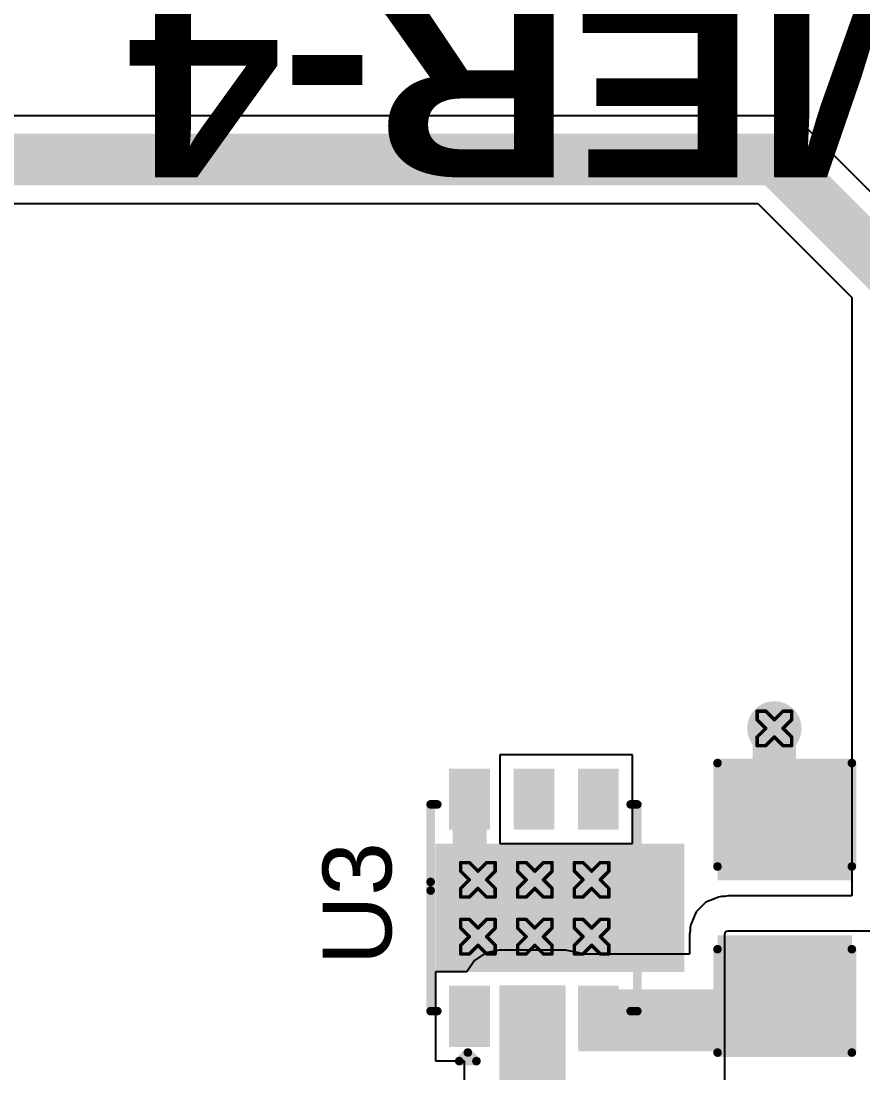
# Model space of a CAD drawing. Header units: inches. Extents: x 0 to 212, y 0 to 208.
# Drawn here: x 5.548 to 6.036, y 3.016 to 3.627 of the extents above; entities that cross this region are included whole.
import ezdxf

# ---------------------------------------------------------------- set-up
doc = ezdxf.new("R2010")
doc.units = ezdxf.units.IN
doc.header["$MEASUREMENT"] = 0
for name, color, linetype in [('Bottom Layer', 5, 'Continuous'), ('Bottom Solder', 6, 'Continuous'), ('Drill Drawing', 1, 'Continuous'), ('Top Layer', 1, 'Continuous'), ('Top Overlay', 2, 'Continuous'), ('Top Paste', 8, 'Continuous'), ('Top Solder', 216, 'Continuous'), ('Via Holes', 16, 'Continuous')]:
    doc.layers.add(name, color=color, linetype=linetype)
doc.styles.add('Arial', font='', dxfattribs={"height": 0.2})
doc.styles.add('Arial Black_Bold', font='', dxfattribs={"height": 0.2})
doc.styles.get('Arial').set_extended_font_data('Arial')
doc.styles.get('Arial Black_Bold').set_extended_font_data('Arial Black', bold=True)

# ---------------------------------------------------------------- blocks, each defined once
blk = doc.blocks.new('DFN_6_3_3__14')
at = {"layer": 'Top Layer'}
for points in [[(-0.04725, 0.04724), (-0.04725, 0.02756), (-0.07874, 0.02756), (-0.07874, 0.04724)], [(0.03051, 0.04528), (0.03051, -0.04528), (-0.03052, -0.04528), (-0.03052, 0.04528)], [(0.07874, 0.04724), (0.07874, 0.02756), (0.04725, 0.02756), (0.04725, 0.04724)], [(-0.04725, 0.00984), (-0.04725, -0.00984), (-0.07874, -0.00984), (-0.07874, 0.00984)], [(0.07874, 0.00984), (0.07874, -0.00984), (0.04725, -0.00984), (0.04725, 0.00984)], [(-0.04725, -0.02756), (-0.04725, -0.04724), (-0.07874, -0.04724), (-0.07874, -0.02756)], [(0.07874, -0.02756), (0.07874, -0.04724), (0.04725, -0.04724), (0.04725, -0.02756)]]:
    blk.add_hatch(color=1, dxfattribs=at).paths.add_polyline_path(points)
at = {"layer": 'Top Paste'}
for points in [[(-0.04725, 0.04724), (-0.04725, 0.02756), (-0.07874, 0.02756), (-0.07874, 0.04724)], [(0.03051, 0.04528), (0.03051, -0.04528), (-0.03052, -0.04528), (-0.03052, 0.04528)], [(0.07874, 0.04724), (0.07874, 0.02756), (0.04725, 0.02756), (0.04725, 0.04724)], [(-0.04725, 0.00984), (-0.04725, -0.00984), (-0.07874, -0.00984), (-0.07874, 0.00984)], [(0.07874, 0.00984), (0.07874, -0.00984), (0.04725, -0.00984), (0.04725, 0.00984)], [(-0.04725, -0.02756), (-0.04725, -0.04724), (-0.07874, -0.04724), (-0.07874, -0.02756)], [(0.07874, -0.02756), (0.07874, -0.04724), (0.04725, -0.04724), (0.04725, -0.02756)]]:
    blk.add_hatch(color=8, dxfattribs=at).paths.add_polyline_path(points)
at = {"layer": 'Top Solder'}
for points in [[(-0.04525, 0.04924), (-0.04525, 0.02556), (-0.08074, 0.02556), (-0.08074, 0.04924)], [(0.08074, 0.04924), (0.08074, 0.02556), (0.04525, 0.02556), (0.04525, 0.04924)], [(0.03251, 0.04728), (0.03251, -0.04728), (-0.03252, -0.04728), (-0.03252, 0.04728)], [(-0.04525, 0.01184), (-0.04525, -0.01184), (-0.08074, -0.01184), (-0.08074, 0.01184)], [(0.08074, 0.01184), (0.08074, -0.01184), (0.04525, -0.01184), (0.04525, 0.01184)], [(-0.04525, -0.02556), (-0.04525, -0.04924), (-0.08074, -0.04924), (-0.08074, -0.02556)], [(0.08074, -0.02556), (0.08074, -0.04924), (0.04525, -0.04924), (0.04525, -0.02556)]]:
    blk.add_hatch(color=216, dxfattribs=at).paths.add_polyline_path(points)
at = {"layer": 'Top Overlay'}
for points in [[(-0.06, 0.06, 0.005, 0.005, 0), (0.015, 0.06, 0.005, 0.005, 0)], [(-0.06, 0.06, 0.005, 0.005, 0), (-0.06, 0.05615, 0.005, 0.005, 0)], [(0.01, 0.06, 0.005, 0.005, 0), (0.06, 0.06, 0.005, 0.005, 0)], [(0.06, 0.06, 0.005, 0.005, 0), (0.06, 0.05615, 0.005, 0.005, 0)], [(-0.089, 0.0434, 0.005, 0.005, 0), (-0.08399, 0.0384, 0.005, 0.005, 0)], [(-0.089, 0.0434, 0.005, 0.005, 0), (-0.089, 0.0334, 0.005, 0.005, 0)], [(-0.08399, 0.0384, 0.005, 0.005, 0), (-0.089, 0.0334, 0.005, 0.005, 0)], [(-0.06, -0.05614, 0.005, 0.005, 0), (-0.06, -0.06, 0.005, 0.005, 0)], [(0.06, -0.05614, 0.005, 0.005, 0), (0.06, -0.06, 0.005, 0.005, 0)], [(-0.06, -0.06, 0.005, 0.005, 0), (0.06, -0.06, 0.005, 0.005, 0)]]:
    blk.add_lwpolyline(points, format="xyseb", dxfattribs=at)
for points in [[(-0.06125, 0.06, 0.0025, 0.0025, 1), (-0.05875, 0.06, 0.0025, 0.0025, 1)], [(-0.06125, 0.06, 0.0025, 0.0025, 1), (-0.05875, 0.06, 0.0025, 0.0025, 1)], [(0.00875, 0.06, 0.0025, 0.0025, 1), (0.01125, 0.06, 0.0025, 0.0025, 1)], [(0.01375, 0.06, 0.0025, 0.0025, 1), (0.01625, 0.06, 0.0025, 0.0025, 1)], [(0.05875, 0.06, 0.0025, 0.0025, 1), (0.06125, 0.06, 0.0025, 0.0025, 1)], [(0.05875, 0.06, 0.0025, 0.0025, 1), (0.06125, 0.06, 0.0025, 0.0025, 1)], [(-0.06125, 0.05615, 0.0025, 0.0025, 1), (-0.05875, 0.05615, 0.0025, 0.0025, 1)], [(0.05875, 0.05615, 0.0025, 0.0025, 1), (0.06125, 0.05615, 0.0025, 0.0025, 1)], [(-0.09025, 0.0434, 0.0025, 0.0025, 1), (-0.08775, 0.0434, 0.0025, 0.0025, 1)], [(-0.09025, 0.0434, 0.0025, 0.0025, 1), (-0.08775, 0.0434, 0.0025, 0.0025, 1)], [(-0.08524, 0.0384, 0.0025, 0.0025, 1), (-0.08274, 0.0384, 0.0025, 0.0025, 1)], [(-0.08524, 0.0384, 0.0025, 0.0025, 1), (-0.08274, 0.0384, 0.0025, 0.0025, 1)], [(-0.09025, 0.0334, 0.0025, 0.0025, 1), (-0.08775, 0.0334, 0.0025, 0.0025, 1)], [(-0.09025, 0.0334, 0.0025, 0.0025, 1), (-0.08775, 0.0334, 0.0025, 0.0025, 1)], [(-0.06125, -0.05614, 0.0025, 0.0025, 1), (-0.05875, -0.05614, 0.0025, 0.0025, 1)], [(0.05875, -0.05614, 0.0025, 0.0025, 1), (0.06125, -0.05614, 0.0025, 0.0025, 1)], [(-0.06125, -0.06, 0.0025, 0.0025, 1), (-0.05875, -0.06, 0.0025, 0.0025, 1)], [(-0.06125, -0.06, 0.0025, 0.0025, 1), (-0.05875, -0.06, 0.0025, 0.0025, 1)], [(0.05875, -0.06, 0.0025, 0.0025, 1), (0.06125, -0.06, 0.0025, 0.0025, 1)], [(0.05875, -0.06, 0.0025, 0.0025, 1), (0.06125, -0.06, 0.0025, 0.0025, 1)]]:
    blk.add_lwpolyline(points, format="xyseb", close=True, dxfattribs=at)
blk = doc.blocks.new('C___1206_130')
at = {"layer": 'Top Layer'}
for points in [[(-0.08, 0.035), (-0.02, 0.035), (-0.02, -0.035), (-0.08, -0.035)], [(0.02, 0.035), (0.08, 0.035), (0.08, -0.035), (0.02, -0.035)]]:
    blk.add_hatch(color=1, dxfattribs=at).paths.add_polyline_path(points)
at = {"layer": 'Top Paste'}
for points in [[(-0.08, 0.035), (-0.02, 0.035), (-0.02, -0.035), (-0.08, -0.035)], [(0.02, 0.035), (0.08, 0.035), (0.08, -0.035), (0.02, -0.035)]]:
    blk.add_hatch(color=8, dxfattribs=at).paths.add_polyline_path(points)
at = {"layer": 'Top Solder'}
for points in [[(-0.084, 0.039), (-0.016, 0.039), (-0.016, -0.039), (-0.084, -0.039)], [(0.016, 0.039), (0.084, 0.039), (0.084, -0.039), (0.016, -0.039)]]:
    blk.add_hatch(color=216, dxfattribs=at).paths.add_polyline_path(points)
at = {"layer": 'Top Overlay'}
for points in [[(-0.024, 0.039, 0.005, 0.005, 0), (-0.084, 0.039, 0.005, 0.005, 0)], [(-0.084, -0.039, 0.005, 0.005, 0), (-0.084, 0.039, 0.005, 0.005, 0)], [(0.084, 0.039, 0.005, 0.005, 0), (0.024, 0.039, 0.005, 0.005, 0)], [(0.084, -0.039, 0.005, 0.005, 0), (0.084, 0.039, 0.005, 0.005, 0)], [(-0.024, -0.039, 0.005, 0.005, 0), (-0.084, -0.039, 0.005, 0.005, 0)], [(0.084, -0.039, 0.005, 0.005, 0), (0.024, -0.039, 0.005, 0.005, 0)]]:
    blk.add_lwpolyline(points, format="xyseb", dxfattribs=at)
for points in [[(-0.08525, 0.039, 0.0025, 0.0025, 1), (-0.08275, 0.039, 0.0025, 0.0025, 1)], [(-0.08525, 0.039, 0.0025, 0.0025, 1), (-0.08275, 0.039, 0.0025, 0.0025, 1)], [(-0.02525, 0.039, 0.0025, 0.0025, 1), (-0.02275, 0.039, 0.0025, 0.0025, 1)], [(0.02275, 0.039, 0.0025, 0.0025, 1), (0.02525, 0.039, 0.0025, 0.0025, 1)], [(0.08275, 0.039, 0.0025, 0.0025, 1), (0.08525, 0.039, 0.0025, 0.0025, 1)], [(0.08275, 0.039, 0.0025, 0.0025, 1), (0.08525, 0.039, 0.0025, 0.0025, 1)], [(-0.08525, -0.039, 0.0025, 0.0025, 1), (-0.08275, -0.039, 0.0025, 0.0025, 1)], [(-0.08525, -0.039, 0.0025, 0.0025, 1), (-0.08275, -0.039, 0.0025, 0.0025, 1)], [(-0.02525, -0.039, 0.0025, 0.0025, 1), (-0.02275, -0.039, 0.0025, 0.0025, 1)], [(0.02275, -0.039, 0.0025, 0.0025, 1), (0.02525, -0.039, 0.0025, 0.0025, 1)], [(0.08275, -0.039, 0.0025, 0.0025, 1), (0.08525, -0.039, 0.0025, 0.0025, 1)], [(0.08275, -0.039, 0.0025, 0.0025, 1), (0.08525, -0.039, 0.0025, 0.0025, 1)]]:
    blk.add_lwpolyline(points, format="xyseb", close=True, dxfattribs=at)

msp = doc.modelspace()

# ---------------------------------------------------------------- hatches: boundary and pattern name
at = {"layer": 'Bottom Layer'}
h = msp.add_hatch(color=5, dxfattribs=at)
edge = h.paths.add_edge_path()
edge.add_arc((5.985, 3.21635), 0.01181, 0, 360)
h = msp.add_hatch(color=5, dxfattribs=at)
edge = h.paths.add_edge_path()
edge.add_arc((5.81293, 3.12847), 0.01181, 0, 360)
h = msp.add_hatch(color=5, dxfattribs=at)
edge = h.paths.add_edge_path()
edge.add_arc((5.84593, 3.12847), 0.01181, 0, 360)
h = msp.add_hatch(color=5, dxfattribs=at)
edge = h.paths.add_edge_path()
edge.add_arc((5.87893, 3.12847), 0.01181, 0, 360)
h = msp.add_hatch(color=5, dxfattribs=at)
edge = h.paths.add_edge_path()
edge.add_arc((5.81293, 3.09547), 0.01181, 0, 360)
h = msp.add_hatch(color=5, dxfattribs=at)
edge = h.paths.add_edge_path()
edge.add_arc((5.84593, 3.09547), 0.01181, 0, 360)
h = msp.add_hatch(color=5, dxfattribs=at)
edge = h.paths.add_edge_path()
edge.add_arc((5.87893, 3.09547), 0.01181, 0, 360)
at = {"layer": 'Bottom Solder'}
h = msp.add_hatch(color=6, dxfattribs=at)
edge = h.paths.add_edge_path()
edge.add_arc((5.985, 3.21635), 0.01581, 0, 360)
h = msp.add_hatch(color=6, dxfattribs=at)
edge = h.paths.add_edge_path()
edge.add_arc((5.81293, 3.12847), 0.01581, 0, 360)
h = msp.add_hatch(color=6, dxfattribs=at)
edge = h.paths.add_edge_path()
edge.add_arc((5.84593, 3.12847), 0.01581, 0, 360)
h = msp.add_hatch(color=6, dxfattribs=at)
edge = h.paths.add_edge_path()
edge.add_arc((5.87893, 3.12847), 0.01581, 0, 360)
h = msp.add_hatch(color=6, dxfattribs=at)
edge = h.paths.add_edge_path()
edge.add_arc((5.81293, 3.09547), 0.01581, 0, 360)
h = msp.add_hatch(color=6, dxfattribs=at)
edge = h.paths.add_edge_path()
edge.add_arc((5.84593, 3.09547), 0.01581, 0, 360)
h = msp.add_hatch(color=6, dxfattribs=at)
edge = h.paths.add_edge_path()
edge.add_arc((5.87893, 3.09547), 0.01581, 0, 360)
at = {"layer": 'Top Layer'}
h = msp.add_hatch(color=1, dxfattribs=at)
edge = h.paths.add_edge_path()
edge.add_arc((5.985, 3.21635), 0.01181, 0, 360)
for points in [[(5.81788, 3.08172), (5.81788, 3.19098), (5.79819, 3.19098), (5.79819, 3.08172)], [(5.93277, 3.07499), (5.93277, 3.14949), (5.78819, 3.14949), (5.78819, 3.07499)], [(5.86383, 2.82973), (5.86383, 3.06725), (5.82526, 3.06725), (5.82526, 2.82973)], [(6.02, 3.02888), (6.02, 3.06499), (5.87111, 3.06499), (5.87111, 3.02888)]]:
    msp.add_hatch(color=1, dxfattribs=at).paths.add_polyline_path(points)
h = msp.add_hatch(color=1, dxfattribs=at)
edge = h.paths.add_edge_path()
edge.add_arc((5.81293, 3.12847), 0.01181, 0, 360)
h = msp.add_hatch(color=1, dxfattribs=at)
edge = h.paths.add_edge_path()
edge.add_arc((5.84593, 3.12847), 0.01181, 0, 360)
h = msp.add_hatch(color=1, dxfattribs=at)
edge = h.paths.add_edge_path()
edge.add_arc((5.87893, 3.12847), 0.01181, 0, 360)
h = msp.add_hatch(color=1, dxfattribs=at)
edge = h.paths.add_edge_path()
edge.add_arc((5.81293, 3.09547), 0.01181, 0, 360)
h = msp.add_hatch(color=1, dxfattribs=at)
edge = h.paths.add_edge_path()
edge.add_arc((5.84593, 3.09547), 0.01181, 0, 360)
h = msp.add_hatch(color=1, dxfattribs=at)
edge = h.paths.add_edge_path()
edge.add_arc((5.87893, 3.09547), 0.01181, 0, 360)
at = {"layer": 'Top Solder'}
h = msp.add_hatch(color=216, dxfattribs=at)
edge = h.paths.add_edge_path()
edge.add_arc((5.985, 3.21635), 0.01581, 0, 360)
h = msp.add_hatch(color=216, dxfattribs=at)
edge = h.paths.add_edge_path()
edge.add_arc((5.81293, 3.12847), 0.01581, 0, 360)
h = msp.add_hatch(color=216, dxfattribs=at)
edge = h.paths.add_edge_path()
edge.add_arc((5.84593, 3.12847), 0.01581, 0, 360)
h = msp.add_hatch(color=216, dxfattribs=at)
edge = h.paths.add_edge_path()
edge.add_arc((5.87893, 3.12847), 0.01581, 0, 360)
h = msp.add_hatch(color=216, dxfattribs=at)
edge = h.paths.add_edge_path()
edge.add_arc((5.81293, 3.09547), 0.01581, 0, 360)
h = msp.add_hatch(color=216, dxfattribs=at)
edge = h.paths.add_edge_path()
edge.add_arc((5.84593, 3.09547), 0.01581, 0, 360)
h = msp.add_hatch(color=216, dxfattribs=at)
edge = h.paths.add_edge_path()
edge.add_arc((5.87893, 3.09547), 0.01581, 0, 360)
at = {"layer": 'Via Holes'}
h = msp.add_hatch(color=7, dxfattribs=at)
edge = h.paths.add_edge_path()
edge.add_arc((5.985, 3.21635), 0.00591, 0, 360)
h = msp.add_hatch(color=7, dxfattribs=at)
edge = h.paths.add_edge_path()
edge.add_arc((5.81293, 3.12847), 0.00591, 0, 360)
h = msp.add_hatch(color=7, dxfattribs=at)
edge = h.paths.add_edge_path()
edge.add_arc((5.84593, 3.12847), 0.00591, 0, 360)
h = msp.add_hatch(color=7, dxfattribs=at)
edge = h.paths.add_edge_path()
edge.add_arc((5.87893, 3.12847), 0.00591, 0, 360)
h = msp.add_hatch(color=7, dxfattribs=at)
edge = h.paths.add_edge_path()
edge.add_arc((5.81293, 3.09547), 0.00591, 0, 360)
h = msp.add_hatch(color=7, dxfattribs=at)
edge = h.paths.add_edge_path()
edge.add_arc((5.84593, 3.09547), 0.00591, 0, 360)
h = msp.add_hatch(color=7, dxfattribs=at)
edge = h.paths.add_edge_path()
edge.add_arc((5.87893, 3.09547), 0.00591, 0, 360)

# ---------------------------------------------------------------- linework, layer by layer
at = {"layer": 'Drill Drawing'}
for points in [[(5.975, 3.22135, 0.002, 0.002, 0), (5.975, 3.22635, 0.002, 0.002, 0)], [(5.975, 3.22635, 0.002, 0.002, 0), (5.98, 3.22635, 0.002, 0.002, 0)], [(5.98, 3.22635, 0.002, 0.002, 0), (5.985, 3.22135, 0.002, 0.002, 0)], [(5.985, 3.22135, 0.002, 0.002, 0), (5.99, 3.22635, 0.002, 0.002, 0)], [(5.99, 3.22635, 0.002, 0.002, 0), (5.995, 3.22635, 0.002, 0.002, 0)], [(5.995, 3.22135, 0.002, 0.002, 0), (5.995, 3.22635, 0.002, 0.002, 0)], [(5.975, 3.22135, 0.002, 0.002, 0), (5.98, 3.21635, 0.002, 0.002, 0)], [(5.99, 3.21635, 0.002, 0.002, 0), (5.995, 3.22135, 0.002, 0.002, 0)], [(5.975, 3.21135, 0.002, 0.002, 0), (5.98, 3.21635, 0.002, 0.002, 0)], [(5.975, 3.20635, 0.002, 0.002, 0), (5.975, 3.21135, 0.002, 0.002, 0)], [(5.98, 3.20635, 0.002, 0.002, 0), (5.985, 3.21135, 0.002, 0.002, 0)], [(5.985, 3.21135, 0.002, 0.002, 0), (5.99, 3.20635, 0.002, 0.002, 0)], [(5.99, 3.21635, 0.002, 0.002, 0), (5.995, 3.21135, 0.002, 0.002, 0)], [(5.995, 3.20635, 0.002, 0.002, 0), (5.995, 3.21135, 0.002, 0.002, 0)], [(5.975, 3.20635, 0.002, 0.002, 0), (5.98, 3.20635, 0.002, 0.002, 0)], [(5.99, 3.20635, 0.002, 0.002, 0), (5.995, 3.20635, 0.002, 0.002, 0)], [(5.80293, 3.13347, 0.002, 0.002, 0), (5.80293, 3.13847, 0.002, 0.002, 0)], [(5.80293, 3.13847, 0.002, 0.002, 0), (5.80793, 3.13847, 0.002, 0.002, 0)], [(5.80793, 3.13847, 0.002, 0.002, 0), (5.81293, 3.13347, 0.002, 0.002, 0)], [(5.81293, 3.13347, 0.002, 0.002, 0), (5.81793, 3.13847, 0.002, 0.002, 0)], [(5.81793, 3.13847, 0.002, 0.002, 0), (5.82293, 3.13847, 0.002, 0.002, 0)], [(5.82293, 3.13347, 0.002, 0.002, 0), (5.82293, 3.13847, 0.002, 0.002, 0)], [(5.83593, 3.13347, 0.002, 0.002, 0), (5.83593, 3.13847, 0.002, 0.002, 0)], [(5.83593, 3.13847, 0.002, 0.002, 0), (5.84093, 3.13847, 0.002, 0.002, 0)], [(5.84093, 3.13847, 0.002, 0.002, 0), (5.84593, 3.13347, 0.002, 0.002, 0)], [(5.84593, 3.13347, 0.002, 0.002, 0), (5.85093, 3.13847, 0.002, 0.002, 0)], [(5.85093, 3.13847, 0.002, 0.002, 0), (5.85593, 3.13847, 0.002, 0.002, 0)], [(5.85593, 3.13347, 0.002, 0.002, 0), (5.85593, 3.13847, 0.002, 0.002, 0)], [(5.86893, 3.13347, 0.002, 0.002, 0), (5.86893, 3.13847, 0.002, 0.002, 0)], [(5.86893, 3.13847, 0.002, 0.002, 0), (5.87393, 3.13847, 0.002, 0.002, 0)], [(5.87393, 3.13847, 0.002, 0.002, 0), (5.87893, 3.13347, 0.002, 0.002, 0)], [(5.87893, 3.13347, 0.002, 0.002, 0), (5.88393, 3.13847, 0.002, 0.002, 0)], [(5.88393, 3.13847, 0.002, 0.002, 0), (5.88893, 3.13847, 0.002, 0.002, 0)], [(5.88893, 3.13347, 0.002, 0.002, 0), (5.88893, 3.13847, 0.002, 0.002, 0)], [(5.80293, 3.13347, 0.002, 0.002, 0), (5.80793, 3.12847, 0.002, 0.002, 0)], [(5.81793, 3.12847, 0.002, 0.002, 0), (5.82293, 3.13347, 0.002, 0.002, 0)], [(5.83593, 3.13347, 0.002, 0.002, 0), (5.84093, 3.12847, 0.002, 0.002, 0)], [(5.85093, 3.12847, 0.002, 0.002, 0), (5.85593, 3.13347, 0.002, 0.002, 0)], [(5.86893, 3.13347, 0.002, 0.002, 0), (5.87393, 3.12847, 0.002, 0.002, 0)], [(5.88393, 3.12847, 0.002, 0.002, 0), (5.88893, 3.13347, 0.002, 0.002, 0)], [(5.80293, 3.12347, 0.002, 0.002, 0), (5.80793, 3.12847, 0.002, 0.002, 0)], [(5.81793, 3.12847, 0.002, 0.002, 0), (5.82293, 3.12347, 0.002, 0.002, 0)], [(5.83593, 3.12347, 0.002, 0.002, 0), (5.84093, 3.12847, 0.002, 0.002, 0)], [(5.85093, 3.12847, 0.002, 0.002, 0), (5.85593, 3.12347, 0.002, 0.002, 0)], [(5.86893, 3.12347, 0.002, 0.002, 0), (5.87393, 3.12847, 0.002, 0.002, 0)], [(5.88393, 3.12847, 0.002, 0.002, 0), (5.88893, 3.12347, 0.002, 0.002, 0)], [(5.80293, 3.11847, 0.002, 0.002, 0), (5.80293, 3.12347, 0.002, 0.002, 0)], [(5.80793, 3.11847, 0.002, 0.002, 0), (5.81293, 3.12347, 0.002, 0.002, 0)], [(5.81293, 3.12347, 0.002, 0.002, 0), (5.81793, 3.11847, 0.002, 0.002, 0)], [(5.82293, 3.11847, 0.002, 0.002, 0), (5.82293, 3.12347, 0.002, 0.002, 0)], [(5.83593, 3.11847, 0.002, 0.002, 0), (5.83593, 3.12347, 0.002, 0.002, 0)], [(5.84093, 3.11847, 0.002, 0.002, 0), (5.84593, 3.12347, 0.002, 0.002, 0)], [(5.84593, 3.12347, 0.002, 0.002, 0), (5.85093, 3.11847, 0.002, 0.002, 0)], [(5.85593, 3.11847, 0.002, 0.002, 0), (5.85593, 3.12347, 0.002, 0.002, 0)], [(5.86893, 3.11847, 0.002, 0.002, 0), (5.86893, 3.12347, 0.002, 0.002, 0)], [(5.87393, 3.11847, 0.002, 0.002, 0), (5.87893, 3.12347, 0.002, 0.002, 0)], [(5.87893, 3.12347, 0.002, 0.002, 0), (5.88393, 3.11847, 0.002, 0.002, 0)], [(5.88893, 3.11847, 0.002, 0.002, 0), (5.88893, 3.12347, 0.002, 0.002, 0)], [(5.80293, 3.11847, 0.002, 0.002, 0), (5.80793, 3.11847, 0.002, 0.002, 0)], [(5.81793, 3.11847, 0.002, 0.002, 0), (5.82293, 3.11847, 0.002, 0.002, 0)], [(5.83593, 3.11847, 0.002, 0.002, 0), (5.84093, 3.11847, 0.002, 0.002, 0)], [(5.85093, 3.11847, 0.002, 0.002, 0), (5.85593, 3.11847, 0.002, 0.002, 0)], [(5.86893, 3.11847, 0.002, 0.002, 0), (5.87393, 3.11847, 0.002, 0.002, 0)], [(5.88393, 3.11847, 0.002, 0.002, 0), (5.88893, 3.11847, 0.002, 0.002, 0)], [(5.80293, 3.10047, 0.002, 0.002, 0), (5.80293, 3.10547, 0.002, 0.002, 0)], [(5.80293, 3.10547, 0.002, 0.002, 0), (5.80793, 3.10547, 0.002, 0.002, 0)], [(5.80293, 3.10047, 0.002, 0.002, 0), (5.80793, 3.09547, 0.002, 0.002, 0)], [(5.80793, 3.10547, 0.002, 0.002, 0), (5.81293, 3.10047, 0.002, 0.002, 0)], [(5.81293, 3.10047, 0.002, 0.002, 0), (5.81793, 3.10547, 0.002, 0.002, 0)], [(5.81793, 3.10547, 0.002, 0.002, 0), (5.82293, 3.10547, 0.002, 0.002, 0)], [(5.81793, 3.09547, 0.002, 0.002, 0), (5.82293, 3.10047, 0.002, 0.002, 0)], [(5.82293, 3.10047, 0.002, 0.002, 0), (5.82293, 3.10547, 0.002, 0.002, 0)], [(5.83593, 3.10047, 0.002, 0.002, 0), (5.83593, 3.10547, 0.002, 0.002, 0)], [(5.83593, 3.10547, 0.002, 0.002, 0), (5.84093, 3.10547, 0.002, 0.002, 0)], [(5.83593, 3.10047, 0.002, 0.002, 0), (5.84093, 3.09547, 0.002, 0.002, 0)], [(5.84093, 3.10547, 0.002, 0.002, 0), (5.84593, 3.10047, 0.002, 0.002, 0)], [(5.84593, 3.10047, 0.002, 0.002, 0), (5.85093, 3.10547, 0.002, 0.002, 0)], [(5.85093, 3.10547, 0.002, 0.002, 0), (5.85593, 3.10547, 0.002, 0.002, 0)], [(5.85093, 3.09547, 0.002, 0.002, 0), (5.85593, 3.10047, 0.002, 0.002, 0)], [(5.85593, 3.10047, 0.002, 0.002, 0), (5.85593, 3.10547, 0.002, 0.002, 0)], [(5.86893, 3.10047, 0.002, 0.002, 0), (5.86893, 3.10547, 0.002, 0.002, 0)], [(5.86893, 3.10547, 0.002, 0.002, 0), (5.87393, 3.10547, 0.002, 0.002, 0)], [(5.86893, 3.10047, 0.002, 0.002, 0), (5.87393, 3.09547, 0.002, 0.002, 0)], [(5.87393, 3.10547, 0.002, 0.002, 0), (5.87893, 3.10047, 0.002, 0.002, 0)], [(5.87893, 3.10047, 0.002, 0.002, 0), (5.88393, 3.10547, 0.002, 0.002, 0)], [(5.88393, 3.10547, 0.002, 0.002, 0), (5.88893, 3.10547, 0.002, 0.002, 0)], [(5.88393, 3.09547, 0.002, 0.002, 0), (5.88893, 3.10047, 0.002, 0.002, 0)], [(5.88893, 3.10047, 0.002, 0.002, 0), (5.88893, 3.10547, 0.002, 0.002, 0)], [(5.80293, 3.09047, 0.002, 0.002, 0), (5.80793, 3.09547, 0.002, 0.002, 0)], [(5.81793, 3.09547, 0.002, 0.002, 0), (5.82293, 3.09047, 0.002, 0.002, 0)], [(5.83593, 3.09047, 0.002, 0.002, 0), (5.84093, 3.09547, 0.002, 0.002, 0)], [(5.85093, 3.09547, 0.002, 0.002, 0), (5.85593, 3.09047, 0.002, 0.002, 0)], [(5.86893, 3.09047, 0.002, 0.002, 0), (5.87393, 3.09547, 0.002, 0.002, 0)], [(5.88393, 3.09547, 0.002, 0.002, 0), (5.88893, 3.09047, 0.002, 0.002, 0)], [(5.80293, 3.08547, 0.002, 0.002, 0), (5.80293, 3.09047, 0.002, 0.002, 0)], [(5.80793, 3.08547, 0.002, 0.002, 0), (5.81293, 3.09047, 0.002, 0.002, 0)], [(5.81293, 3.09047, 0.002, 0.002, 0), (5.81793, 3.08547, 0.002, 0.002, 0)], [(5.82293, 3.08547, 0.002, 0.002, 0), (5.82293, 3.09047, 0.002, 0.002, 0)], [(5.83593, 3.08547, 0.002, 0.002, 0), (5.83593, 3.09047, 0.002, 0.002, 0)], [(5.84093, 3.08547, 0.002, 0.002, 0), (5.84593, 3.09047, 0.002, 0.002, 0)], [(5.84593, 3.09047, 0.002, 0.002, 0), (5.85093, 3.08547, 0.002, 0.002, 0)], [(5.85593, 3.08547, 0.002, 0.002, 0), (5.85593, 3.09047, 0.002, 0.002, 0)], [(5.86893, 3.08547, 0.002, 0.002, 0), (5.86893, 3.09047, 0.002, 0.002, 0)], [(5.87393, 3.08547, 0.002, 0.002, 0), (5.87893, 3.09047, 0.002, 0.002, 0)], [(5.87893, 3.09047, 0.002, 0.002, 0), (5.88393, 3.08547, 0.002, 0.002, 0)], [(5.88893, 3.08547, 0.002, 0.002, 0), (5.88893, 3.09047, 0.002, 0.002, 0)], [(5.80293, 3.08547, 0.002, 0.002, 0), (5.80793, 3.08547, 0.002, 0.002, 0)], [(5.81793, 3.08547, 0.002, 0.002, 0), (5.82293, 3.08547, 0.002, 0.002, 0)], [(5.83593, 3.08547, 0.002, 0.002, 0), (5.84093, 3.08547, 0.002, 0.002, 0)], [(5.85093, 3.08547, 0.002, 0.002, 0), (5.85593, 3.08547, 0.002, 0.002, 0)], [(5.86893, 3.08547, 0.002, 0.002, 0), (5.87393, 3.08547, 0.002, 0.002, 0)], [(5.88393, 3.08547, 0.002, 0.002, 0), (5.88893, 3.08547, 0.002, 0.002, 0)]]:
    msp.add_lwpolyline(points, format="xyseb", dxfattribs=at)
for points in [[(5.9745, 3.22635, 0.001, 0.001, 1), (5.9755, 3.22635, 0.001, 0.001, 1)], [(5.9745, 3.22635, 0.001, 0.001, 1), (5.9755, 3.22635, 0.001, 0.001, 1)], [(5.9795, 3.22635, 0.001, 0.001, 1), (5.9805, 3.22635, 0.001, 0.001, 1)], [(5.9795, 3.22635, 0.001, 0.001, 1), (5.9805, 3.22635, 0.001, 0.001, 1)], [(5.9895, 3.22635, 0.001, 0.001, 1), (5.9905, 3.22635, 0.001, 0.001, 1)], [(5.9895, 3.22635, 0.001, 0.001, 1), (5.9905, 3.22635, 0.001, 0.001, 1)], [(5.9945, 3.22635, 0.001, 0.001, 1), (5.9955, 3.22635, 0.001, 0.001, 1)], [(5.9945, 3.22635, 0.001, 0.001, 1), (5.9955, 3.22635, 0.001, 0.001, 1)], [(5.9745, 3.22135, 0.001, 0.001, 1), (5.9755, 3.22135, 0.001, 0.001, 1)], [(5.9745, 3.22135, 0.001, 0.001, 1), (5.9755, 3.22135, 0.001, 0.001, 1)], [(5.9845, 3.22135, 0.001, 0.001, 1), (5.9855, 3.22135, 0.001, 0.001, 1)], [(5.9845, 3.22135, 0.001, 0.001, 1), (5.9855, 3.22135, 0.001, 0.001, 1)], [(5.9945, 3.22135, 0.001, 0.001, 1), (5.9955, 3.22135, 0.001, 0.001, 1)], [(5.9945, 3.22135, 0.001, 0.001, 1), (5.9955, 3.22135, 0.001, 0.001, 1)], [(5.9745, 3.21135, 0.001, 0.001, 1), (5.9755, 3.21135, 0.001, 0.001, 1)], [(5.9745, 3.21135, 0.001, 0.001, 1), (5.9755, 3.21135, 0.001, 0.001, 1)], [(5.9795, 3.21635, 0.001, 0.001, 1), (5.9805, 3.21635, 0.001, 0.001, 1)], [(5.9795, 3.21635, 0.001, 0.001, 1), (5.9805, 3.21635, 0.001, 0.001, 1)], [(5.9845, 3.21135, 0.001, 0.001, 1), (5.9855, 3.21135, 0.001, 0.001, 1)], [(5.9845, 3.21135, 0.001, 0.001, 1), (5.9855, 3.21135, 0.001, 0.001, 1)], [(5.9895, 3.21635, 0.001, 0.001, 1), (5.9905, 3.21635, 0.001, 0.001, 1)], [(5.9895, 3.21635, 0.001, 0.001, 1), (5.9905, 3.21635, 0.001, 0.001, 1)], [(5.9945, 3.21135, 0.001, 0.001, 1), (5.9955, 3.21135, 0.001, 0.001, 1)], [(5.9945, 3.21135, 0.001, 0.001, 1), (5.9955, 3.21135, 0.001, 0.001, 1)], [(5.9745, 3.20635, 0.001, 0.001, 1), (5.9755, 3.20635, 0.001, 0.001, 1)], [(5.9745, 3.20635, 0.001, 0.001, 1), (5.9755, 3.20635, 0.001, 0.001, 1)], [(5.9795, 3.20635, 0.001, 0.001, 1), (5.9805, 3.20635, 0.001, 0.001, 1)], [(5.9795, 3.20635, 0.001, 0.001, 1), (5.9805, 3.20635, 0.001, 0.001, 1)], [(5.9895, 3.20635, 0.001, 0.001, 1), (5.9905, 3.20635, 0.001, 0.001, 1)], [(5.9895, 3.20635, 0.001, 0.001, 1), (5.9905, 3.20635, 0.001, 0.001, 1)], [(5.9945, 3.20635, 0.001, 0.001, 1), (5.9955, 3.20635, 0.001, 0.001, 1)], [(5.9945, 3.20635, 0.001, 0.001, 1), (5.9955, 3.20635, 0.001, 0.001, 1)], [(5.80243, 3.13847, 0.001, 0.001, 1), (5.80343, 3.13847, 0.001, 0.001, 1)], [(5.80243, 3.13847, 0.001, 0.001, 1), (5.80343, 3.13847, 0.001, 0.001, 1)], [(5.80743, 3.13847, 0.001, 0.001, 1), (5.80843, 3.13847, 0.001, 0.001, 1)], [(5.80743, 3.13847, 0.001, 0.001, 1), (5.80843, 3.13847, 0.001, 0.001, 1)], [(5.81743, 3.13847, 0.001, 0.001, 1), (5.81843, 3.13847, 0.001, 0.001, 1)], [(5.81743, 3.13847, 0.001, 0.001, 1), (5.81843, 3.13847, 0.001, 0.001, 1)], [(5.82243, 3.13847, 0.001, 0.001, 1), (5.82343, 3.13847, 0.001, 0.001, 1)], [(5.82243, 3.13847, 0.001, 0.001, 1), (5.82343, 3.13847, 0.001, 0.001, 1)], [(5.83543, 3.13847, 0.001, 0.001, 1), (5.83643, 3.13847, 0.001, 0.001, 1)], [(5.83543, 3.13847, 0.001, 0.001, 1), (5.83643, 3.13847, 0.001, 0.001, 1)], [(5.84043, 3.13847, 0.001, 0.001, 1), (5.84143, 3.13847, 0.001, 0.001, 1)], [(5.84043, 3.13847, 0.001, 0.001, 1), (5.84143, 3.13847, 0.001, 0.001, 1)], [(5.85043, 3.13847, 0.001, 0.001, 1), (5.85143, 3.13847, 0.001, 0.001, 1)], [(5.85043, 3.13847, 0.001, 0.001, 1), (5.85143, 3.13847, 0.001, 0.001, 1)], [(5.85543, 3.13847, 0.001, 0.001, 1), (5.85643, 3.13847, 0.001, 0.001, 1)], [(5.85543, 3.13847, 0.001, 0.001, 1), (5.85643, 3.13847, 0.001, 0.001, 1)], [(5.86843, 3.13847, 0.001, 0.001, 1), (5.86943, 3.13847, 0.001, 0.001, 1)], [(5.86843, 3.13847, 0.001, 0.001, 1), (5.86943, 3.13847, 0.001, 0.001, 1)], [(5.87343, 3.13847, 0.001, 0.001, 1), (5.87443, 3.13847, 0.001, 0.001, 1)], [(5.87343, 3.13847, 0.001, 0.001, 1), (5.87443, 3.13847, 0.001, 0.001, 1)], [(5.88343, 3.13847, 0.001, 0.001, 1), (5.88443, 3.13847, 0.001, 0.001, 1)], [(5.88343, 3.13847, 0.001, 0.001, 1), (5.88443, 3.13847, 0.001, 0.001, 1)], [(5.88843, 3.13847, 0.001, 0.001, 1), (5.88943, 3.13847, 0.001, 0.001, 1)], [(5.88843, 3.13847, 0.001, 0.001, 1), (5.88943, 3.13847, 0.001, 0.001, 1)], [(5.80243, 3.13347, 0.001, 0.001, 1), (5.80343, 3.13347, 0.001, 0.001, 1)], [(5.80243, 3.13347, 0.001, 0.001, 1), (5.80343, 3.13347, 0.001, 0.001, 1)], [(5.81243, 3.13347, 0.001, 0.001, 1), (5.81343, 3.13347, 0.001, 0.001, 1)], [(5.81243, 3.13347, 0.001, 0.001, 1), (5.81343, 3.13347, 0.001, 0.001, 1)], [(5.82243, 3.13347, 0.001, 0.001, 1), (5.82343, 3.13347, 0.001, 0.001, 1)], [(5.82243, 3.13347, 0.001, 0.001, 1), (5.82343, 3.13347, 0.001, 0.001, 1)], [(5.83543, 3.13347, 0.001, 0.001, 1), (5.83643, 3.13347, 0.001, 0.001, 1)], [(5.83543, 3.13347, 0.001, 0.001, 1), (5.83643, 3.13347, 0.001, 0.001, 1)], [(5.84543, 3.13347, 0.001, 0.001, 1), (5.84643, 3.13347, 0.001, 0.001, 1)], [(5.84543, 3.13347, 0.001, 0.001, 1), (5.84643, 3.13347, 0.001, 0.001, 1)], [(5.85543, 3.13347, 0.001, 0.001, 1), (5.85643, 3.13347, 0.001, 0.001, 1)], [(5.85543, 3.13347, 0.001, 0.001, 1), (5.85643, 3.13347, 0.001, 0.001, 1)], [(5.86843, 3.13347, 0.001, 0.001, 1), (5.86943, 3.13347, 0.001, 0.001, 1)], [(5.86843, 3.13347, 0.001, 0.001, 1), (5.86943, 3.13347, 0.001, 0.001, 1)], [(5.87843, 3.13347, 0.001, 0.001, 1), (5.87943, 3.13347, 0.001, 0.001, 1)], [(5.87843, 3.13347, 0.001, 0.001, 1), (5.87943, 3.13347, 0.001, 0.001, 1)], [(5.88843, 3.13347, 0.001, 0.001, 1), (5.88943, 3.13347, 0.001, 0.001, 1)], [(5.88843, 3.13347, 0.001, 0.001, 1), (5.88943, 3.13347, 0.001, 0.001, 1)], [(5.80743, 3.12847, 0.001, 0.001, 1), (5.80843, 3.12847, 0.001, 0.001, 1)], [(5.80743, 3.12847, 0.001, 0.001, 1), (5.80843, 3.12847, 0.001, 0.001, 1)], [(5.81743, 3.12847, 0.001, 0.001, 1), (5.81843, 3.12847, 0.001, 0.001, 1)], [(5.81743, 3.12847, 0.001, 0.001, 1), (5.81843, 3.12847, 0.001, 0.001, 1)], [(5.84043, 3.12847, 0.001, 0.001, 1), (5.84143, 3.12847, 0.001, 0.001, 1)], [(5.84043, 3.12847, 0.001, 0.001, 1), (5.84143, 3.12847, 0.001, 0.001, 1)], [(5.85043, 3.12847, 0.001, 0.001, 1), (5.85143, 3.12847, 0.001, 0.001, 1)], [(5.85043, 3.12847, 0.001, 0.001, 1), (5.85143, 3.12847, 0.001, 0.001, 1)], [(5.87343, 3.12847, 0.001, 0.001, 1), (5.87443, 3.12847, 0.001, 0.001, 1)], [(5.87343, 3.12847, 0.001, 0.001, 1), (5.87443, 3.12847, 0.001, 0.001, 1)], [(5.88343, 3.12847, 0.001, 0.001, 1), (5.88443, 3.12847, 0.001, 0.001, 1)], [(5.88343, 3.12847, 0.001, 0.001, 1), (5.88443, 3.12847, 0.001, 0.001, 1)], [(5.80243, 3.12347, 0.001, 0.001, 1), (5.80343, 3.12347, 0.001, 0.001, 1)], [(5.80243, 3.12347, 0.001, 0.001, 1), (5.80343, 3.12347, 0.001, 0.001, 1)], [(5.81243, 3.12347, 0.001, 0.001, 1), (5.81343, 3.12347, 0.001, 0.001, 1)], [(5.81243, 3.12347, 0.001, 0.001, 1), (5.81343, 3.12347, 0.001, 0.001, 1)], [(5.82243, 3.12347, 0.001, 0.001, 1), (5.82343, 3.12347, 0.001, 0.001, 1)], [(5.82243, 3.12347, 0.001, 0.001, 1), (5.82343, 3.12347, 0.001, 0.001, 1)], [(5.83543, 3.12347, 0.001, 0.001, 1), (5.83643, 3.12347, 0.001, 0.001, 1)], [(5.83543, 3.12347, 0.001, 0.001, 1), (5.83643, 3.12347, 0.001, 0.001, 1)], [(5.84543, 3.12347, 0.001, 0.001, 1), (5.84643, 3.12347, 0.001, 0.001, 1)], [(5.84543, 3.12347, 0.001, 0.001, 1), (5.84643, 3.12347, 0.001, 0.001, 1)], [(5.85543, 3.12347, 0.001, 0.001, 1), (5.85643, 3.12347, 0.001, 0.001, 1)], [(5.85543, 3.12347, 0.001, 0.001, 1), (5.85643, 3.12347, 0.001, 0.001, 1)], [(5.86843, 3.12347, 0.001, 0.001, 1), (5.86943, 3.12347, 0.001, 0.001, 1)], [(5.86843, 3.12347, 0.001, 0.001, 1), (5.86943, 3.12347, 0.001, 0.001, 1)], [(5.87843, 3.12347, 0.001, 0.001, 1), (5.87943, 3.12347, 0.001, 0.001, 1)], [(5.87843, 3.12347, 0.001, 0.001, 1), (5.87943, 3.12347, 0.001, 0.001, 1)], [(5.88843, 3.12347, 0.001, 0.001, 1), (5.88943, 3.12347, 0.001, 0.001, 1)], [(5.88843, 3.12347, 0.001, 0.001, 1), (5.88943, 3.12347, 0.001, 0.001, 1)], [(5.80243, 3.11847, 0.001, 0.001, 1), (5.80343, 3.11847, 0.001, 0.001, 1)], [(5.80243, 3.11847, 0.001, 0.001, 1), (5.80343, 3.11847, 0.001, 0.001, 1)], [(5.80743, 3.11847, 0.001, 0.001, 1), (5.80843, 3.11847, 0.001, 0.001, 1)], [(5.80743, 3.11847, 0.001, 0.001, 1), (5.80843, 3.11847, 0.001, 0.001, 1)], [(5.81743, 3.11847, 0.001, 0.001, 1), (5.81843, 3.11847, 0.001, 0.001, 1)], [(5.81743, 3.11847, 0.001, 0.001, 1), (5.81843, 3.11847, 0.001, 0.001, 1)], [(5.82243, 3.11847, 0.001, 0.001, 1), (5.82343, 3.11847, 0.001, 0.001, 1)], [(5.82243, 3.11847, 0.001, 0.001, 1), (5.82343, 3.11847, 0.001, 0.001, 1)], [(5.83543, 3.11847, 0.001, 0.001, 1), (5.83643, 3.11847, 0.001, 0.001, 1)], [(5.83543, 3.11847, 0.001, 0.001, 1), (5.83643, 3.11847, 0.001, 0.001, 1)], [(5.84043, 3.11847, 0.001, 0.001, 1), (5.84143, 3.11847, 0.001, 0.001, 1)], [(5.84043, 3.11847, 0.001, 0.001, 1), (5.84143, 3.11847, 0.001, 0.001, 1)], [(5.85043, 3.11847, 0.001, 0.001, 1), (5.85143, 3.11847, 0.001, 0.001, 1)], [(5.85043, 3.11847, 0.001, 0.001, 1), (5.85143, 3.11847, 0.001, 0.001, 1)], [(5.85543, 3.11847, 0.001, 0.001, 1), (5.85643, 3.11847, 0.001, 0.001, 1)], [(5.85543, 3.11847, 0.001, 0.001, 1), (5.85643, 3.11847, 0.001, 0.001, 1)], [(5.86843, 3.11847, 0.001, 0.001, 1), (5.86943, 3.11847, 0.001, 0.001, 1)], [(5.86843, 3.11847, 0.001, 0.001, 1), (5.86943, 3.11847, 0.001, 0.001, 1)], [(5.87343, 3.11847, 0.001, 0.001, 1), (5.87443, 3.11847, 0.001, 0.001, 1)], [(5.87343, 3.11847, 0.001, 0.001, 1), (5.87443, 3.11847, 0.001, 0.001, 1)], [(5.88343, 3.11847, 0.001, 0.001, 1), (5.88443, 3.11847, 0.001, 0.001, 1)], [(5.88343, 3.11847, 0.001, 0.001, 1), (5.88443, 3.11847, 0.001, 0.001, 1)], [(5.88843, 3.11847, 0.001, 0.001, 1), (5.88943, 3.11847, 0.001, 0.001, 1)], [(5.88843, 3.11847, 0.001, 0.001, 1), (5.88943, 3.11847, 0.001, 0.001, 1)], [(5.80243, 3.10547, 0.001, 0.001, 1), (5.80343, 3.10547, 0.001, 0.001, 1)], [(5.80243, 3.10547, 0.001, 0.001, 1), (5.80343, 3.10547, 0.001, 0.001, 1)], [(5.80243, 3.10047, 0.001, 0.001, 1), (5.80343, 3.10047, 0.001, 0.001, 1)], [(5.80243, 3.10047, 0.001, 0.001, 1), (5.80343, 3.10047, 0.001, 0.001, 1)], [(5.80743, 3.10547, 0.001, 0.001, 1), (5.80843, 3.10547, 0.001, 0.001, 1)], [(5.80743, 3.10547, 0.001, 0.001, 1), (5.80843, 3.10547, 0.001, 0.001, 1)], [(5.81243, 3.10047, 0.001, 0.001, 1), (5.81343, 3.10047, 0.001, 0.001, 1)], [(5.81243, 3.10047, 0.001, 0.001, 1), (5.81343, 3.10047, 0.001, 0.001, 1)], [(5.81743, 3.10547, 0.001, 0.001, 1), (5.81843, 3.10547, 0.001, 0.001, 1)], [(5.81743, 3.10547, 0.001, 0.001, 1), (5.81843, 3.10547, 0.001, 0.001, 1)], [(5.82243, 3.10547, 0.001, 0.001, 1), (5.82343, 3.10547, 0.001, 0.001, 1)], [(5.82243, 3.10547, 0.001, 0.001, 1), (5.82343, 3.10547, 0.001, 0.001, 1)], [(5.82243, 3.10047, 0.001, 0.001, 1), (5.82343, 3.10047, 0.001, 0.001, 1)], [(5.82243, 3.10047, 0.001, 0.001, 1), (5.82343, 3.10047, 0.001, 0.001, 1)], [(5.83543, 3.10547, 0.001, 0.001, 1), (5.83643, 3.10547, 0.001, 0.001, 1)], [(5.83543, 3.10547, 0.001, 0.001, 1), (5.83643, 3.10547, 0.001, 0.001, 1)], [(5.83543, 3.10047, 0.001, 0.001, 1), (5.83643, 3.10047, 0.001, 0.001, 1)], [(5.83543, 3.10047, 0.001, 0.001, 1), (5.83643, 3.10047, 0.001, 0.001, 1)], [(5.84043, 3.10547, 0.001, 0.001, 1), (5.84143, 3.10547, 0.001, 0.001, 1)], [(5.84043, 3.10547, 0.001, 0.001, 1), (5.84143, 3.10547, 0.001, 0.001, 1)], [(5.84543, 3.10047, 0.001, 0.001, 1), (5.84643, 3.10047, 0.001, 0.001, 1)], [(5.84543, 3.10047, 0.001, 0.001, 1), (5.84643, 3.10047, 0.001, 0.001, 1)], [(5.85043, 3.10547, 0.001, 0.001, 1), (5.85143, 3.10547, 0.001, 0.001, 1)], [(5.85043, 3.10547, 0.001, 0.001, 1), (5.85143, 3.10547, 0.001, 0.001, 1)], [(5.85543, 3.10547, 0.001, 0.001, 1), (5.85643, 3.10547, 0.001, 0.001, 1)], [(5.85543, 3.10547, 0.001, 0.001, 1), (5.85643, 3.10547, 0.001, 0.001, 1)], [(5.85543, 3.10047, 0.001, 0.001, 1), (5.85643, 3.10047, 0.001, 0.001, 1)], [(5.85543, 3.10047, 0.001, 0.001, 1), (5.85643, 3.10047, 0.001, 0.001, 1)], [(5.86843, 3.10547, 0.001, 0.001, 1), (5.86943, 3.10547, 0.001, 0.001, 1)], [(5.86843, 3.10547, 0.001, 0.001, 1), (5.86943, 3.10547, 0.001, 0.001, 1)], [(5.86843, 3.10047, 0.001, 0.001, 1), (5.86943, 3.10047, 0.001, 0.001, 1)], [(5.86843, 3.10047, 0.001, 0.001, 1), (5.86943, 3.10047, 0.001, 0.001, 1)], [(5.87343, 3.10547, 0.001, 0.001, 1), (5.87443, 3.10547, 0.001, 0.001, 1)], [(5.87343, 3.10547, 0.001, 0.001, 1), (5.87443, 3.10547, 0.001, 0.001, 1)], [(5.87843, 3.10047, 0.001, 0.001, 1), (5.87943, 3.10047, 0.001, 0.001, 1)], [(5.87843, 3.10047, 0.001, 0.001, 1), (5.87943, 3.10047, 0.001, 0.001, 1)], [(5.88343, 3.10547, 0.001, 0.001, 1), (5.88443, 3.10547, 0.001, 0.001, 1)], [(5.88343, 3.10547, 0.001, 0.001, 1), (5.88443, 3.10547, 0.001, 0.001, 1)], [(5.88843, 3.10547, 0.001, 0.001, 1), (5.88943, 3.10547, 0.001, 0.001, 1)], [(5.88843, 3.10547, 0.001, 0.001, 1), (5.88943, 3.10547, 0.001, 0.001, 1)], [(5.88843, 3.10047, 0.001, 0.001, 1), (5.88943, 3.10047, 0.001, 0.001, 1)], [(5.88843, 3.10047, 0.001, 0.001, 1), (5.88943, 3.10047, 0.001, 0.001, 1)], [(5.80743, 3.09547, 0.001, 0.001, 1), (5.80843, 3.09547, 0.001, 0.001, 1)], [(5.80743, 3.09547, 0.001, 0.001, 1), (5.80843, 3.09547, 0.001, 0.001, 1)], [(5.81743, 3.09547, 0.001, 0.001, 1), (5.81843, 3.09547, 0.001, 0.001, 1)], [(5.81743, 3.09547, 0.001, 0.001, 1), (5.81843, 3.09547, 0.001, 0.001, 1)], [(5.84043, 3.09547, 0.001, 0.001, 1), (5.84143, 3.09547, 0.001, 0.001, 1)], [(5.84043, 3.09547, 0.001, 0.001, 1), (5.84143, 3.09547, 0.001, 0.001, 1)], [(5.85043, 3.09547, 0.001, 0.001, 1), (5.85143, 3.09547, 0.001, 0.001, 1)], [(5.85043, 3.09547, 0.001, 0.001, 1), (5.85143, 3.09547, 0.001, 0.001, 1)], [(5.87343, 3.09547, 0.001, 0.001, 1), (5.87443, 3.09547, 0.001, 0.001, 1)], [(5.87343, 3.09547, 0.001, 0.001, 1), (5.87443, 3.09547, 0.001, 0.001, 1)], [(5.88343, 3.09547, 0.001, 0.001, 1), (5.88443, 3.09547, 0.001, 0.001, 1)], [(5.88343, 3.09547, 0.001, 0.001, 1), (5.88443, 3.09547, 0.001, 0.001, 1)], [(5.80243, 3.09047, 0.001, 0.001, 1), (5.80343, 3.09047, 0.001, 0.001, 1)], [(5.80243, 3.09047, 0.001, 0.001, 1), (5.80343, 3.09047, 0.001, 0.001, 1)], [(5.81243, 3.09047, 0.001, 0.001, 1), (5.81343, 3.09047, 0.001, 0.001, 1)], [(5.81243, 3.09047, 0.001, 0.001, 1), (5.81343, 3.09047, 0.001, 0.001, 1)], [(5.82243, 3.09047, 0.001, 0.001, 1), (5.82343, 3.09047, 0.001, 0.001, 1)], [(5.82243, 3.09047, 0.001, 0.001, 1), (5.82343, 3.09047, 0.001, 0.001, 1)], [(5.83543, 3.09047, 0.001, 0.001, 1), (5.83643, 3.09047, 0.001, 0.001, 1)], [(5.83543, 3.09047, 0.001, 0.001, 1), (5.83643, 3.09047, 0.001, 0.001, 1)], [(5.84543, 3.09047, 0.001, 0.001, 1), (5.84643, 3.09047, 0.001, 0.001, 1)], [(5.84543, 3.09047, 0.001, 0.001, 1), (5.84643, 3.09047, 0.001, 0.001, 1)], [(5.85543, 3.09047, 0.001, 0.001, 1), (5.85643, 3.09047, 0.001, 0.001, 1)], [(5.85543, 3.09047, 0.001, 0.001, 1), (5.85643, 3.09047, 0.001, 0.001, 1)], [(5.86843, 3.09047, 0.001, 0.001, 1), (5.86943, 3.09047, 0.001, 0.001, 1)], [(5.86843, 3.09047, 0.001, 0.001, 1), (5.86943, 3.09047, 0.001, 0.001, 1)], [(5.87843, 3.09047, 0.001, 0.001, 1), (5.87943, 3.09047, 0.001, 0.001, 1)], [(5.87843, 3.09047, 0.001, 0.001, 1), (5.87943, 3.09047, 0.001, 0.001, 1)], [(5.88843, 3.09047, 0.001, 0.001, 1), (5.88943, 3.09047, 0.001, 0.001, 1)], [(5.88843, 3.09047, 0.001, 0.001, 1), (5.88943, 3.09047, 0.001, 0.001, 1)], [(5.80243, 3.08547, 0.001, 0.001, 1), (5.80343, 3.08547, 0.001, 0.001, 1)], [(5.80243, 3.08547, 0.001, 0.001, 1), (5.80343, 3.08547, 0.001, 0.001, 1)], [(5.80743, 3.08547, 0.001, 0.001, 1), (5.80843, 3.08547, 0.001, 0.001, 1)], [(5.80743, 3.08547, 0.001, 0.001, 1), (5.80843, 3.08547, 0.001, 0.001, 1)], [(5.81743, 3.08547, 0.001, 0.001, 1), (5.81843, 3.08547, 0.001, 0.001, 1)], [(5.81743, 3.08547, 0.001, 0.001, 1), (5.81843, 3.08547, 0.001, 0.001, 1)], [(5.82243, 3.08547, 0.001, 0.001, 1), (5.82343, 3.08547, 0.001, 0.001, 1)], [(5.82243, 3.08547, 0.001, 0.001, 1), (5.82343, 3.08547, 0.001, 0.001, 1)], [(5.83543, 3.08547, 0.001, 0.001, 1), (5.83643, 3.08547, 0.001, 0.001, 1)], [(5.83543, 3.08547, 0.001, 0.001, 1), (5.83643, 3.08547, 0.001, 0.001, 1)], [(5.84043, 3.08547, 0.001, 0.001, 1), (5.84143, 3.08547, 0.001, 0.001, 1)], [(5.84043, 3.08547, 0.001, 0.001, 1), (5.84143, 3.08547, 0.001, 0.001, 1)], [(5.85043, 3.08547, 0.001, 0.001, 1), (5.85143, 3.08547, 0.001, 0.001, 1)], [(5.85043, 3.08547, 0.001, 0.001, 1), (5.85143, 3.08547, 0.001, 0.001, 1)], [(5.85543, 3.08547, 0.001, 0.001, 1), (5.85643, 3.08547, 0.001, 0.001, 1)], [(5.85543, 3.08547, 0.001, 0.001, 1), (5.85643, 3.08547, 0.001, 0.001, 1)], [(5.86843, 3.08547, 0.001, 0.001, 1), (5.86943, 3.08547, 0.001, 0.001, 1)], [(5.86843, 3.08547, 0.001, 0.001, 1), (5.86943, 3.08547, 0.001, 0.001, 1)], [(5.87343, 3.08547, 0.001, 0.001, 1), (5.87443, 3.08547, 0.001, 0.001, 1)], [(5.87343, 3.08547, 0.001, 0.001, 1), (5.87443, 3.08547, 0.001, 0.001, 1)], [(5.88343, 3.08547, 0.001, 0.001, 1), (5.88443, 3.08547, 0.001, 0.001, 1)], [(5.88343, 3.08547, 0.001, 0.001, 1), (5.88443, 3.08547, 0.001, 0.001, 1)], [(5.88843, 3.08547, 0.001, 0.001, 1), (5.88943, 3.08547, 0.001, 0.001, 1)], [(5.88843, 3.08547, 0.001, 0.001, 1), (5.88943, 3.08547, 0.001, 0.001, 1)]]:
    msp.add_lwpolyline(points, format="xyseb", close=True, dxfattribs=at)
at = {"layer": 'Top Layer'}
for p, q in [((5.98603, 3.57193), (4.69003, 3.57193)), ((5.99579, 3.56999), (5.98603, 3.57193)), ((6.00406, 3.56446), (5.99579, 3.56999)), ((6.07342, 3.4951), (6.00406, 3.56446)), ((4.69003, 3.52095), (5.97548, 3.52095)), ((5.97548, 3.52095), (6.0299, 3.46652)), ((6.0299, 3.46652), (6.0299, 3.11921)), ((5.90268, 3.20098), (5.82559, 3.20098)), ((5.82559, 3.20098), (5.82559, 3.14949)), ((5.90268, 3.14949), (5.90268, 3.20098)), ((5.82559, 3.14949), (5.90268, 3.14949)), ((5.94521, 3.11544), (5.9424, 3.11263)), ((5.95016, 3.11749), (5.94521, 3.11544)), ((5.95041, 3.11766), (5.95016, 3.11749)), ((5.95071, 3.11772), (5.95041, 3.11766)), ((5.95256, 3.11849), (5.95071, 3.11772)), ((5.95424, 3.11882), (5.95256, 3.11849)), ((5.95256, 3.11849), (5.95256, 3.11849)), ((5.95625, 3.11882), (5.95424, 3.11882)), ((5.95822, 3.11921), (5.95625, 3.11882)), ((6.0299, 3.11921), (5.95822, 3.11921)), ((5.93959, 3.10982), (5.93753, 3.10486)), ((5.9424, 3.11263), (5.93959, 3.10982)), ((5.93654, 3.10246), (5.93621, 3.10079)), ((5.93731, 3.10432), (5.93654, 3.10247)), ((5.93654, 3.10247), (5.93654, 3.10246)), ((5.93737, 3.10462), (5.93731, 3.10432)), ((5.93753, 3.10486), (5.93737, 3.10462)), ((5.93621, 3.09878), (5.93582, 3.09681)), ((5.93582, 3.09681), (5.93582, 3.08539)), ((5.93621, 3.10079), (5.93621, 3.09878)), ((5.95621, 3.09681), (5.95654, 3.09849)), ((5.95621, 3.08539), (5.95621, 3.09681)), ((5.95654, 3.09849), (5.95822, 3.09882)), ((5.95822, 3.09882), (6.40376, 3.09882)), ((5.81745, 3.08609), (5.81084, 3.08167)), ((5.82526, 3.08764), (5.81745, 3.08609)), ((5.86383, 3.08764), (5.82526, 3.08764)), ((5.87164, 3.08609), (5.86383, 3.08764)), ((5.87269, 3.08539), (5.87164, 3.08609)), ((5.93582, 3.08539), (5.87269, 3.08539)), ((5.95621, 2.43581), (5.95621, 3.08539)), ((5.81084, 3.08167), (5.80642, 3.07505)), ((5.80641, 3.07499), (5.78819, 3.07499)), ((5.78819, 3.07499), (5.78819, 3.0235)), ((5.80642, 3.07505), (5.80641, 3.07499)), ((5.78819, 3.0235), (5.80487, 3.0235)), ((5.80487, 3.0235), (5.80487, 3.01637)), ((5.80487, 3.01637), (5.80487, 2.90705))]:
    msp.add_line(p, q, dxfattribs=at)
for points in [[(4.69003, 3.54644, 0.03, 0.03, 0), (5.98603, 3.54644, 0.03, 0.03, 0)], [(5.98603, 3.54644, 0.03, 0.03, 0), (6.05539, 3.47708, 0.03, 0.03, 0)], [(5.985, 3.16221, 0.025, 0.025, 0), (5.985, 3.21635, 0.025, 0.025, 0)]]:
    msp.add_lwpolyline(points, format="xyseb", dxfattribs=at)
for points in [[(5.97853, 3.54644, 0.015, 0.015, 1), (5.99353, 3.54644, 0.015, 0.015, 1)], [(5.97853, 3.54644, 0.015, 0.015, 1), (5.99353, 3.54644, 0.015, 0.015, 1)], [(5.97875, 3.21635, 0.0125, 0.0125, 1), (5.99125, 3.21635, 0.0125, 0.0125, 1)], [(5.97875, 3.16221, 0.0125, 0.0125, 1), (5.99125, 3.16221, 0.0125, 0.0125, 1)]]:
    msp.add_lwpolyline(points, format="xyseb", close=True, dxfattribs=at)

# ---------------------------------------------------------------- block references
for name, p, rotation in [('C___1206_130', (5.991, 3.11221), 270), ('DFN_6_3_3__14', (5.84544, 3.11224), 90)]:
    msp.add_blockref(name, p, dxfattribs=dict(rotation=rotation))

# ---------------------------------------------------------------- texts
at = {"layer": 'Top Overlay'}
for s, height, rotation, style, p in [('DIMMER-4', 0.1, 180, 'Arial Black_Bold', (6.4004, 3.63618)), ('U3', 0.04, 90, 'Arial', (5.7627, 3.07891))]:
    msp.add_text(s, height=height, rotation=rotation, dxfattribs=dict(at, style=style)).set_placement(p)

doc.saveas('drawing.dxf')
